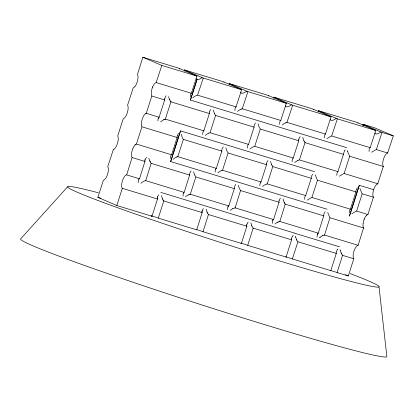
<?xml version="1.0" encoding="UTF-8"?>
<svg xmlns="http://www.w3.org/2000/svg" width="414" height="414" viewBox="0 0 414 414"><rect width="100%" height="100%" fill="white"/><g stroke="black" fill="none" stroke-linecap="round" stroke-linejoin="round"><path stroke-width="0.62" d="M317.041 237.191L317.31 234.536M304.569 199.351L304.787 197.173L305.423 195.806A6.847 2.127 81 0 1 305.682 195.651L311.281 178.201A6.847 2.344 -46.8 0 1 311.183 177.865L311.525 176.188L312.658 174.154M324.317 137.841L324.535 135.668L325.171 134.296A6.847 2.127 81 0 1 325.43 134.141L331.045 116.908A14.692 0.564 17.8 0 1 330.791 116.784L312.694 108.985A14.723 0.564 17.8 0 1 312.156 108.773L273.726 97.078A13.238 0.507 17.8 0 1 273.928 97.176A12.27 0.471 17.8 0 1 274.063 97.254A11.116 0.424 17.8 0 1 274.125 97.295L291.482 104.773A11.131 0.43 17.8 0 1 291.787 104.892A12.249 0.471 17.8 0 1 292.222 105.058A13.222 0.507 17.8 0 1 292.62 105.218L331.086 116.929M336.794 175.396L337.006 173.223L337.648 171.851A6.847 2.127 81 0 1 337.907 171.696L343.506 154.251A6.847 2.344 -46.8 0 1 343.408 153.91L344.567 150.68M349.271 212.951L349.483 210.778L350.12 209.406A6.852 2.127 81.1 0 1 350.384 209.251L355.983 191.806A6.852 2.344 -46.8 0 1 355.88 191.465L356.221 189.788L357.36 187.759M369.019 151.446L369.231 149.268L369.868 147.901A6.852 2.127 81.1 0 1 370.132 147.746L375.783 130.529A14.692 0.564 17.8 0 1 375.493 130.384L357.396 122.585A14.718 0.564 17.8 0 1 356.858 122.373L318.428 110.683A14.723 0.564 17.8 0 1 318.682 110.807L336.779 118.606A14.692 0.564 17.8 0 1 337.317 118.818L375.783 130.529M318.821 110.895L318.552 111.889M362.695 125.494L363.13 124.283A14.718 0.564 17.8 0 1 363.378 124.407L363.254 125.489M234.919 110.641A8.068 2.525 78.9 0 1 235.178 108.266A7.555 2.365 78.9 0 1 235.287 107.925L235.473 107.49A6.815 2.137 78.9 0 1 235.69 107.174A6.676 2.091 78.9 0 1 236.032 106.936L241.647 89.709A13.212 0.507 17.8 0 1 241.445 89.61A12.249 0.471 17.8 0 1 241.31 89.533A11.131 0.43 17.8 0 1 241.248 89.491L223.891 82.008A11.116 0.424 17.8 0 1 223.586 81.894A12.27 0.471 17.8 0 1 223.151 81.729A13.232 0.507 17.8 0 1 222.758 81.568L184.328 69.873A13.232 0.507 17.8 0 1 184.525 69.971A12.27 0.471 17.8 0 1 184.665 70.049A11.261 0.435 17.8 0 1 184.722 70.09L184.453 71.084M279.616 124.241A8.068 2.525 78.9 0 1 279.88 121.866A7.555 2.365 78.9 0 1 279.988 121.53L280.04 121.369A7.105 2.23 78.8 0 1 280.169 121.085A6.815 2.137 78.8 0 1 280.392 120.774A6.676 2.091 78.8 0 1 280.728 120.541L286.343 103.309A13.222 0.507 17.8 0 1 286.146 103.21A12.249 0.471 17.8 0 1 286.048 103.158A11.131 0.43 17.8 0 1 285.95 103.091L268.593 95.613A11.116 0.424 17.8 0 1 268.137 95.437A12.27 0.471 17.8 0 1 267.853 95.329A13.238 0.507 17.8 0 1 267.454 95.168L229.03 83.478A13.232 0.507 17.8 0 1 229.278 83.602A12.27 0.471 17.8 0 1 229.366 83.654A11.266 0.435 17.8 0 1 229.423 83.695L229.154 84.684M274.125 97.295L273.856 98.289M291.518 238.454L291.435 239.37A6.722 2.287 -47.3 0 0 291.591 239.804L286.105 257.032L247.634 245.316A13.222 0.507 17.8 0 0 247.241 245.16A12.249 0.471 17.8 0 0 246.806 244.99A11.018 0.424 17.8 0 0 246.501 244.876A9.703 0.373 17.8 0 0 246.019 244.695A8.565 0.331 17.8 0 0 245.859 244.638A7.514 0.29 17.8 0 0 245.357 244.457L241.15 243.142M336.22 252.059L336.137 252.975A6.722 2.287 -47.4 0 0 336.292 253.404L330.802 270.632L292.336 258.921A14.692 0.564 17.8 0 0 291.798 258.709L285.81 256.882A14.692 0.564 17.8 0 0 286.064 257.011L286.105 257.032M177.213 135.963L177.073 136.925A6.676 2.318 -44.6 0 0 177.182 137.396L171.582 154.841A6.676 2.091 78.9 0 0 171.241 155.079A6.821 2.137 78.9 0 0 171.023 155.395A7.105 2.225 78.9 0 0 170.894 155.669L170.837 155.83A7.555 2.365 78.9 0 0 170.734 156.176A8.068 2.525 78.9 0 0 170.47 158.546M209.437 112.008L209.298 112.97A6.676 2.318 -44.6 0 0 209.406 113.446L203.807 130.891A6.676 2.091 78.9 0 0 203.465 131.124A6.821 2.137 78.9 0 0 203.248 131.445A7.105 2.225 78.9 0 0 203.119 131.719L203.062 131.875A7.555 2.365 78.9 0 0 202.953 132.226A8.068 2.525 78.9 0 0 202.694 134.597M157.361 198.404A6.655 2.303 -45.2 0 0 157.496 198.989L152.005 216.222L116.836 205.52L97.844 197.338L103.422 180.157A7.183 2.655 -73.1 0 0 107.568 174.299A7.183 2.655 -73.1 0 0 107.733 166.728L113.415 149.387A7.302 2.696 -73.1 0 0 113.788 149.263L113.917 149.2M190.212 97.031A8.068 2.531 78.8 0 1 190.476 94.656A7.555 2.37 78.8 0 1 190.585 94.32L190.642 94.164A7.105 2.225 78.8 0 1 190.771 93.885A6.815 2.137 78.9 0 1 190.989 93.569A6.676 2.091 78.9 0 1 191.33 93.336L196.986 76.124A12.829 0.492 17.8 0 1 196.609 75.928A11.137 0.43 17.8 0 1 196.552 75.886L179.195 68.408A11.116 0.424 17.8 0 1 178.889 68.294A12.844 0.492 17.8 0 1 178.056 67.968L142.825 57.241L137.432 74.572A7.193 2.66 -73.1 0 1 137.712 75.089L137.821 75.415A7.173 2.65 -73.1 0 1 137.971 76.176L138.012 76.611A7.173 2.65 -73.1 0 1 134.892 86.583M116.836 205.52L122.311 188.292A7.178 2.65 -73.1 0 1 121.84 183.314A7.25 2.681 -73.1 0 1 122.073 182.165A7.178 2.65 -73.1 0 1 122.301 181.296L122.389 180.996A7.126 2.634 -73.1 0 1 122.767 179.873A7.178 2.65 -73.1 0 1 126.617 174.874L139.497 178.765L144.957 161.351A6.676 2.324 -44.3 0 1 144.828 160.896L144.843 160.741M126.679 174.863L132.102 157.439A7.198 2.66 -73.1 0 1 131.828 156.916A7.178 2.655 -73.1 0 1 131.569 155.83L131.548 155.617A7.178 2.655 -73.1 0 1 131.668 152.844A7.224 2.67 -73.1 0 1 131.88 151.7A7.178 2.655 -73.1 0 1 132.175 150.546L132.263 150.241A7.126 2.634 -73.1 0 1 132.542 149.402A7.178 2.655 -73.1 0 1 132.972 148.31M135.885 144.279A7.198 2.66 -73.1 0 1 136.387 144.098L141.976 126.684A7.204 2.66 -73.1 0 1 141.702 126.161A7.178 2.655 -73.1 0 1 141.443 125.075L141.422 124.862A7.178 2.655 -73.1 0 1 141.541 122.089A7.204 2.66 -73.1 0 1 141.754 120.94A7.178 2.655 -73.1 0 1 142.049 119.791L142.137 119.486A7.126 2.634 -73.1 0 1 142.416 118.647A7.178 2.655 -73.1 0 1 142.846 117.555A7.204 2.66 -73.1 0 1 144.947 114.155L145.21 113.933A7.178 2.655 -73.1 0 1 145.744 113.571M146.251 113.374L151.85 95.929A7.204 2.66 -73.1 0 1 151.576 95.411A7.178 2.655 -73.1 0 1 151.317 94.32L151.296 94.113A7.178 2.655 -73.1 0 1 151.922 89.036L152.01 88.731A7.126 2.634 -73.1 0 1 152.393 87.613M152.725 86.764A7.204 2.66 -73.1 0 1 153.206 85.745A7.178 2.655 -73.1 0 1 154.676 83.587L155.084 83.183A7.178 2.655 -73.1 0 1 155.617 82.816A7.204 2.66 -73.1 0 1 156.135 82.588L161.817 65.422L142.825 57.241M158.759 117.488A6.676 2.096 78.4 0 1 159.105 117.281L164.705 99.841M140.848 183.319A7.654 2.644 -44.5 0 1 144.724 180.882A6.65 2.313 -44.6 0 1 145.723 180.68L151.177 163.24M165.321 119.18L170.925 101.735M180.535 130.876L170.656 161.569L180.535 130.876L314.635 171.681M163.815 200.956L202.187 212.599L196.702 229.827L158.298 218.137L163.763 200.909M177.13 156.87A6.676 2.318 -44.6 0 1 177.797 156.735L183.402 139.29A6.676 2.091 78.9 0 1 182.957 138.716L182.848 138.545A6.981 2.189 78.9 0 1 182.517 137.955A7.261 2.277 78.9 0 1 182.3 137.51A7.975 2.5 78.9 0 1 181.156 134.136M192.815 97.828A7.975 2.774 -44.6 0 1 195.677 95.857L196.303 95.572A6.831 2.422 -45.2 0 1 196.904 95.323A6.676 2.318 -44.6 0 1 197.545 95.23L203.279 78.039A13.212 0.507 17.8 0 0 202.819 77.853A12.249 0.471 17.8 0 0 202.389 77.687A11.276 0.435 17.8 0 0 202.079 77.568L184.722 70.09M183.464 192.841A6.945 2.205 77.9 0 1 183.619 192.645A6.655 2.101 78 0 1 184.152 192.381L189.659 174.951A6.676 2.318 -44.6 0 1 189.55 174.48L189.69 173.518A7.975 2.774 -44.6 0 1 191.04 170.904M190.274 194.29L195.874 176.845A6.676 2.091 78.9 0 1 195.434 176.271L195.325 176.1A6.981 2.189 78.9 0 1 194.994 175.51A7.261 2.277 78.9 0 1 194.777 175.07M208.749 133.179A6.836 2.375 -44.6 0 1 209.329 132.961A6.676 2.318 -44.6 0 1 210.022 132.78L215.622 115.335A6.676 2.091 78.9 0 1 215.182 114.766L215.073 114.59A6.981 2.189 78.9 0 1 214.742 114A7.266 2.277 78.9 0 1 214.524 113.555M215.43 169.776A7.555 2.37 78.8 0 1 215.534 169.424L215.596 169.274A7.105 2.225 78.9 0 1 215.725 169.005A6.815 2.137 78.9 0 1 215.942 168.679A6.676 2.091 78.9 0 1 216.284 168.446L221.883 151.001A6.676 2.318 -44.6 0 1 221.769 150.525L221.914 149.563A7.975 2.769 -44.6 0 1 223.27 146.949M246.703 225.656A6.624 2.308 -44.1 0 0 246.884 226.21L241.403 243.427L203 231.742L208.459 214.509A6.655 2.096 79 0 1 207.797 213.671M221.832 170.47A6.676 2.318 -44.6 0 1 222.499 170.335L228.098 152.89A6.676 2.091 78.9 0 1 227.659 152.321L227.55 152.145A6.981 2.189 78.9 0 1 227.219 151.56A7.261 2.277 78.9 0 1 227.001 151.115A7.975 2.505 78.9 0 1 225.853 147.746M241.579 108.965A6.676 2.318 -44.6 0 1 242.247 108.83L247.919 91.613A13.212 0.507 17.8 0 0 247.381 91.401A12.249 0.471 17.8 0 0 247.086 91.287A11.276 0.435 17.8 0 0 246.78 91.173L229.423 83.695M228.756 206.001L234.36 188.551A6.676 2.318 -44.6 0 1 234.246 188.08L234.391 187.118A7.975 2.774 -44.6 0 1 235.737 184.504M247.391 148.191A8.068 2.531 78.8 0 1 247.65 145.816A7.555 2.37 78.8 0 1 247.758 145.474L247.82 145.319A7.105 2.225 78.9 0 1 247.95 145.05A6.815 2.137 78.9 0 1 248.167 144.729A6.676 2.091 78.9 0 1 248.503 144.491L254.108 127.046A6.676 2.318 -44.6 0 1 253.994 126.575L254.139 125.613A7.975 2.774 -44.6 0 1 255.485 122.999M235.121 207.885L240.575 190.445A6.676 2.091 78.9 0 1 240.136 189.876L239.478 188.665A7.975 2.505 78.9 0 1 238.329 185.296M249.989 148.993A7.975 2.769 -44.6 0 1 252.845 147.022L253.477 146.727A6.815 2.37 -44.6 0 1 254.056 146.52A6.676 2.318 -44.6 0 1 254.724 146.385L260.323 128.94A6.676 2.091 78.9 0 1 259.883 128.366L259.226 127.16A7.975 2.5 78.9 0 1 258.082 123.786M260.235 183.029L260.292 182.874A7.105 2.225 78.8 0 1 260.422 182.595A6.815 2.137 78.8 0 1 260.644 182.279A6.676 2.091 78.8 0 1 260.98 182.046L266.585 164.601A6.676 2.324 -44.5 0 1 266.466 164.13L266.497 163.685A7.245 2.52 -44.6 0 1 266.652 163.142M247.696 245.342L253.161 228.109M266.15 184.204A6.815 2.37 -44.6 0 1 266.528 184.075A6.676 2.318 -44.5 0 1 267.196 183.945L272.8 166.495A6.676 2.086 78.8 0 1 272.36 165.91L272.029 165.367M286.276 122.575A6.676 2.318 -44.5 0 1 286.943 122.435L292.682 105.244M273.55 219.575L279.057 202.156A6.671 2.324 -44.6 0 1 278.943 201.685L278.974 201.24A7.245 2.52 -44.6 0 1 279.129 200.697M292.098 161.802A8.068 2.525 78.9 0 1 292.356 159.426A7.555 2.365 78.9 0 1 292.46 159.085L292.517 158.924A7.105 2.225 78.8 0 1 292.646 158.64A6.815 2.137 78.8 0 1 292.869 158.329A6.676 2.091 78.8 0 1 293.205 158.096L298.804 140.646A6.676 2.324 -44.5 0 1 298.691 140.18M279.823 221.485L285.277 204.045A6.671 2.086 78.8 0 1 284.832 203.471M297.759 160.528A7.105 2.468 -44.6 0 1 298.173 160.337A6.815 2.37 -44.6 0 1 298.753 160.125A6.676 2.318 -44.5 0 1 299.42 159.99L305.025 142.54M292.398 258.947L297.914 241.76A6.722 2.256 81.5 0 1 297.418 241.233L296.76 240.053M307.167 200.138L311.411 197.628A6.847 2.474 -46.6 0 1 311.897 197.54L317.502 180.095A6.847 2.256 80.7 0 1 317.171 179.686L315.256 174.946M326.915 138.633L331.159 136.118A6.847 2.474 -46.6 0 1 331.645 136.035L337.379 118.844M317.895 233.356A6.722 2.08 81.4 0 1 318.247 233.18L323.758 215.756A6.847 2.344 -46.8 0 1 323.66 215.42L324.002 213.743L325.135 211.709M324.524 235.09L329.974 217.65A6.847 2.256 80.7 0 1 329.647 217.241L327.728 212.501M339.387 176.188L343.63 173.673A6.847 2.474 -46.6 0 1 344.122 173.585L349.721 156.14A6.847 2.256 80.7 0 1 349.395 155.731L347.646 151.617M359.295 185.327L349.463 216.036L359.295 185.327L373.692 189.695A6.955 2.572 -73.1 0 1 373.899 189.084A7.178 2.655 -73.1 0 1 374.323 187.997A7.224 2.67 -73.1 0 1 376.429 184.618L376.693 184.375A7.178 2.655 -73.1 0 1 377.221 184.013M363.15 223.281A7.178 2.655 -73.1 0 0 363.026 226.06L363.052 226.272A7.178 2.655 -73.1 0 0 363.311 227.353A7.198 2.66 -73.1 0 0 363.585 227.876L358.105 245.305A7.178 2.65 -73.1 0 0 354.249 250.32A6.955 2.572 -73.1 0 0 353.944 251.2A6.878 2.541 -73.1 0 0 353.701 252.028A7.167 2.65 -73.1 0 0 353.556 252.607A7.25 2.681 -73.1 0 0 353.323 253.751A7.178 2.65 -73.1 0 0 353.794 258.729L348.319 275.962L337.099 272.547L342.559 255.314M351.864 213.743L356.107 211.228A6.852 2.479 -46.6 0 1 356.599 211.145L362.198 193.695A6.852 2.261 80.8 0 1 361.867 193.286L359.952 188.546M371.612 152.233L375.855 149.723A6.852 2.479 -46.6 0 1 376.347 149.635L382.019 132.423A14.692 0.564 17.8 0 0 381.48 132.206L363.523 124.5M367.86 214.571L373.459 197.121A7.204 2.66 -73.1 0 1 373.18 196.603A7.178 2.655 -73.1 0 1 372.926 195.517L372.9 195.304A7.178 2.655 -73.1 0 1 373.024 192.531A7.224 2.67 -73.1 0 1 373.237 191.387A7.178 2.655 -73.1 0 1 373.449 190.523A6.872 2.541 -73.1 0 1 373.692 189.695M377.734 183.816L383.333 166.371A7.204 2.66 -73.1 0 1 383.059 165.848A7.178 2.655 -73.1 0 1 382.903 165.346A7.188 2.655 -73.1 0 1 382.8 164.762L382.774 164.549A7.188 2.655 -73.1 0 1 383.11 160.632A7.178 2.655 -73.1 0 1 383.323 159.768A6.872 2.541 -73.1 0 1 383.566 158.94A6.955 2.572 -73.1 0 1 383.871 158.055A7.188 2.655 -73.1 0 1 384.202 157.237A7.224 2.67 -73.1 0 1 384.684 156.213A7.188 2.655 -73.1 0 1 386.159 154.013L386.567 153.62A7.178 2.655 -73.1 0 1 387.1 153.252A7.224 2.67 -73.1 0 1 387.623 153.045L393.3 135.859L374.308 127.678L363.088 124.262M190.404 100.059L196.992 79.617L190.404 100.059L346.86 147.726M158.36 118.275L158.546 117.84M317.471 234.034L317.9 233.361M292.594 236.14L291.694 237.895A7.266 2.655 -42.9 0 0 291.487 238.474M337.296 249.745L336.396 251.495A7.261 2.655 -42.8 0 0 336.184 252.079M134.886 86.604L134.472 87.064A7.193 2.66 -73.1 0 1 133.929 87.545L133.536 87.758A7.302 2.696 -73.1 0 1 133.163 87.877L127.559 105.322A7.302 2.696 -73.1 0 1 127.776 105.699L127.838 105.844A7.198 2.66 -73.1 0 1 128.029 106.533L128.149 107.593A7.178 2.655 -73.1 0 1 125.012 117.359L124.324 118.073A7.198 2.66 -73.1 0 1 123.791 118.445L123.662 118.513A7.302 2.696 -73.1 0 1 123.289 118.632L117.685 136.077A7.302 2.696 -73.1 0 1 117.902 136.454L117.964 136.599A7.198 2.66 -73.1 0 1 118.156 137.288L118.275 138.348A7.178 2.655 -73.1 0 1 115.139 148.108L114.45 148.828A7.198 2.66 -73.1 0 1 113.912 149.216M67.756 186.667L20.7 238.842A192.401 7.385 17.8 0 0 197.462 303.524A192.401 7.385 17.8 0 0 386.893 356.759L379.022 286.897M135.067 144.941L135.337 144.688A7.178 2.655 -73.1 0 1 135.87 144.326M366.545 215.383L366.82 215.13A7.178 2.655 -73.1 0 1 367.347 214.762M336.178 118.378L334.082 119.775A7.022 4.425 -1.8 0 1 333.208 120.179L331.091 120.422L330.16 119.387M380.88 131.978L378.779 133.38A7.033 4.43 -1.8 0 1 377.91 133.784L375.793 134.027L374.856 132.992M202.079 77.568L199.538 79.188L197.431 79.695A1.33 0.838 -1.9 0 1 196.619 79.447L196.029 78.437M246.78 91.173L244.234 92.793L242.128 93.295A1.335 0.838 -1.9 0 1 241.321 93.052L240.731 92.037M291.482 104.773L288.936 106.393L286.83 106.9A1.335 0.838 -1.9 0 1 286.022 106.652L285.458 105.787M320.136 237.294L322.051 235.98M163.447 119.822L164.079 119.522M285.07 123.072L285.701 122.777A6.815 2.37 -44.6 0 1 286.276 122.57M297.764 160.518L297.547 160.627A7.975 2.769 -44.6 0 0 294.69 162.593M322.713 235.628L323.883 235.183A6.722 2.443 -46.8 0 1 324.509 235.105M241 109.172L240.368 109.472A7.975 2.774 -44.6 0 0 237.517 111.433M208.775 133.127L208.149 133.422A7.975 2.769 -44.6 0 0 205.292 135.388M176.555 157.077L175.924 157.377A7.975 2.774 -44.6 0 0 173.068 159.338M139.451 178.77L139.497 178.765A6.65 2.086 78.9 0 0 139.021 179.034A6.945 2.173 78.9 0 0 138.799 179.35M184.147 192.375L145.79 180.68M228.849 205.975L190.492 194.285M367.979 214.555L356.816 211.135M196.453 229.542L200.661 230.857A7.509 0.29 17.8 0 1 201.157 231.033A8.565 0.331 17.8 0 1 201.483 231.157A9.977 0.383 17.8 0 1 201.799 231.271A11.276 0.435 17.8 0 1 202.104 231.39A12.249 0.471 17.8 0 1 202.399 231.504A13.212 0.507 17.8 0 1 202.938 231.716L203 231.742M161.817 65.422L196.945 76.104M203.279 78.039L241.683 89.724M247.981 91.639L286.384 103.329M382.081 132.449L393.3 135.859M156.301 82.603L191.47 93.305M197.763 95.22L236.166 106.905M242.464 108.825L280.868 120.51M287.161 122.425L325.57 134.11M331.862 136.025L370.266 147.715M376.564 149.63L387.783 153.045M151.974 96.079L164.793 99.981M171.085 101.896L209.494 113.581M215.787 115.496L254.191 127.181M260.489 129.101L298.892 140.786M305.185 142.701L343.589 154.386M349.887 156.301L383.457 166.516M146.427 113.358L159.245 117.26M165.538 119.175L203.947 130.86M210.24 132.775L248.643 144.46M254.941 146.38L293.345 158.065M299.638 159.98L338.041 171.665M344.339 173.58L377.91 183.795M142.1 126.834L177.27 137.536M183.562 139.451L221.966 151.136M228.264 153.051L266.668 164.736M272.966 166.651L311.369 178.341M317.662 180.256L356.066 191.941M362.364 193.856L373.583 197.271M136.553 144.113L171.722 154.815M178.015 156.73L216.418 168.415M222.716 170.33L261.12 182.015M267.413 183.935L305.822 195.62M312.115 197.535L350.518 209.22M327.112 209.236L170.656 161.569M132.226 157.584L145.045 161.486M151.338 163.401L189.747 175.086M196.039 177.006L234.443 188.691M240.741 190.606L279.145 202.291M285.437 204.206L323.841 215.896M330.139 217.811L363.709 228.026M235.193 207.885L273.597 219.57M279.89 221.49L318.294 233.175M324.592 235.09L358.162 245.305M160.787 192.381L294.887 233.185M294.903 233.299L339.547 246.837M122.353 188.339L157.522 199.041M208.516 214.561L246.92 226.246M253.213 228.161L291.622 239.846M297.914 241.76L336.318 253.451M342.616 255.366L353.835 258.781M97.844 197.338L100.933 198.28M337.099 272.547L337.037 272.521A14.692 0.564 17.8 0 0 336.499 272.308L330.512 270.487A14.692 0.564 17.8 0 0 330.765 270.611L330.802 270.632M158.298 218.137L158.236 218.116A13.212 0.507 17.8 0 0 157.837 217.955A12.249 0.471 17.8 0 0 157.403 217.785A11.276 0.435 17.8 0 0 157.097 217.671A9.977 0.383 17.8 0 0 156.621 217.495A8.565 0.331 17.8 0 0 156.456 217.433A7.514 0.29 17.8 0 0 155.959 217.252L151.586 215.922A8.565 0.331 17.8 0 1 151.545 215.927A7.514 0.29 17.8 0 1 151.586 215.922A9.703 0.373 17.8 0 0 151.55 215.973A11.023 0.424 17.8 0 0 151.627 216.03A12.829 0.492 17.8 0 0 151.964 216.206L152.005 216.222M345.447 274.725L348.319 275.962M241.403 243.427L241.362 243.411A13.222 0.507 17.8 0 1 241.165 243.313A12.249 0.471 17.8 0 1 241.067 243.256A11.018 0.424 17.8 0 1 241.026 243.23M196.702 229.827L196.666 229.806A13.212 0.507 17.8 0 1 196.464 229.708A12.249 0.471 17.8 0 1 196.329 229.63A11.028 0.424 17.8 0 1 196.267 229.589A9.703 0.373 17.8 0 1 196.241 229.558M342.119 254.796L341.462 253.653M284.832 203.476L284.501 202.922M304.249 141.412L304.58 141.966A6.676 2.086 78.8 0 0 305.025 142.535M341.141 252.938L340.375 250.682M296.44 239.339L295.674 237.077M179.355 69.009L179.195 68.408M268.593 95.613L268.67 95.919M223.891 82.008L223.974 82.314M357.991 122.818L358.069 123.118M313.294 109.213L313.372 109.519M298.696 140.175L298.722 139.73A7.245 2.525 -44.5 0 1 298.872 139.192M164.596 99.231L164.596 99.37A6.676 2.324 -44.3 0 0 164.7 99.846M350.14 273.582A163.546 6.277 17.8 0 1 326.527 274.782A163.546 6.277 17.8 0 1 118.047 207.869A163.546 6.277 17.8 0 1 98.387 192.784M251.686 225.335A8.12 2.448 78.5 0 1 250.889 222.789M251.826 226.08A7.555 2.453 79.3 0 1 251.608 225.573M253.156 228.011A6.624 2.018 78.1 0 1 252.618 227.296A7.074 2.148 78.3 0 1 251.872 225.863M247.132 223.902A8.12 2.851 -44.5 0 1 248.172 222.07M246.739 224.755A7.555 2.675 -44.1 0 1 247.013 223.964M246.682 225.666A7.074 2.505 -44 0 1 246.796 224.719M296.755 240.104A7.266 2.132 78 0 1 296.429 239.39M292.729 236.089A8.534 2.463 -46.8 0 1 293.205 235.385M295.606 237.144A8.534 3.24 79.6 0 1 295.353 236.177M206.979 211.74A8.12 2.458 78.5 0 1 206.182 209.189M207.233 212.718A7.555 2.453 79.3 0 1 206.907 211.973M202.177 212.61A6.655 2.334 -43.8 0 1 201.954 211.947M202.26 210.555A8.12 2.888 -44 0 1 203.393 208.485M207.807 213.541A7.074 2.148 78.4 0 1 207.274 212.506M202.032 211.156A7.555 2.681 -44 0 1 202.223 210.576M202.006 211.616A7.204 2.551 -43.9 0 1 202.115 211.104M201.944 211.952A6.95 2.453 -43.7 0 1 201.954 211.657M341.452 253.715A7.261 2.132 78 0 1 341.131 252.995M342.559 255.283A6.722 2.225 81 0 1 342.124 254.755M337.42 249.694A8.534 2.468 -46.7 0 1 337.896 248.99M340.313 250.744A8.534 3.234 79.6 0 1 340.06 249.777M162.283 198.13A8.12 2.453 78.5 0 1 161.486 195.584M162.423 198.88A7.555 2.458 79.3 0 1 162.205 198.373M163.753 200.785A6.655 2.034 78.2 0 1 163.111 199.89M157.553 196.955A8.12 2.893 -44 0 1 158.686 194.885M163.09 200.231A7.074 2.282 79.5 0 1 162.407 198.953M157.532 197.426A7.555 2.572 -45.3 0 1 157.75 196.847M157.284 198.466A7.074 2.505 -44 0 1 157.392 197.514M230.225 210.41A7.964 2.841 -45 0 1 232.927 208.532M235.064 207.957A6.655 2.272 -43.9 0 0 234.05 208.206A6.945 2.349 -43.8 0 0 233.646 208.387A7.209 2.422 -43.8 0 0 232.834 208.759M227.571 209.603A7.964 2.541 78.3 0 1 227.969 206.865M228.756 205.991A6.702 2.117 78 0 0 228.399 206.167A6.945 2.205 77.9 0 0 228.166 206.446M227.99 206.933A7.209 2.303 78.1 0 1 228.186 206.508M284.175 202.27A7.975 2.494 78.8 0 1 283.036 198.896M274.927 224.015A7.964 2.841 -45 0 1 277.851 222.013M273.105 219.787A6.624 2.091 78 0 1 273.55 219.58M272.862 220.046A6.945 2.205 77.9 0 1 273.1 219.767M279.077 200.728A7.975 2.774 -44.6 0 1 280.433 198.109M272.422 223.41A7.964 2.443 79.4 0 1 272.748 220.683M277.773 222.194A7.209 2.443 -44.1 0 1 278.192 221.987M284.496 202.974A7.245 2.267 78.8 0 1 284.164 202.322M278.146 222.08A6.945 2.349 -43.8 0 1 278.922 221.764A6.624 2.256 -43.8 0 1 279.776 221.547M272.691 220.533A7.209 2.298 78.2 0 1 272.883 220.113M194.777 175.081A7.975 2.505 78.9 0 1 193.628 171.696M185.524 196.81A7.964 2.841 -45 0 1 188.453 194.813M183.019 196.2A7.964 2.443 79.4 0 1 183.345 193.473M188.354 195.03A7.219 2.443 -44.1 0 1 188.774 194.818A6.929 2.349 -43.8 0 1 189.353 194.59M189.421 194.482A6.702 2.344 -44.9 0 1 190.274 194.285M183.293 193.328A7.209 2.298 78.2 0 1 183.485 192.908M322.071 235.939A7.266 2.391 -43.6 0 1 322.739 235.582M319.365 237.822A8.534 3.519 -45.7 0 1 320.131 237.201M317.29 234.5A7.266 2.391 77.1 0 1 317.46 233.998M149.821 161.144A8.068 2.619 79.2 0 1 148.843 158.164M151.182 163.349A6.671 2.137 79.5 0 1 150.727 162.805M145.324 159.266A8.068 2.743 -45.2 0 1 146.468 157.273M138.25 182.507A7.804 2.448 78.9 0 1 138.793 179.329M150.618 162.614A6.971 2.22 79.2 0 1 150.277 162.029M144.9 159.975A7.55 2.681 -43.9 0 1 145.091 159.39M145.055 159.871A7.255 2.505 -44.9 0 0 144.962 160.228A6.971 2.401 -45 0 0 144.9 160.699M150.303 161.833A7.255 2.22 78.5 0 1 150.091 161.388M150.106 161.315A7.55 2.287 78.4 0 1 149.904 160.834M271.698 164.715A7.975 2.5 78.8 0 1 270.559 161.341M262.466 186.548A7.975 2.769 -44.6 0 1 265.322 184.577L265.54 184.473A7.105 2.474 -44.7 0 1 266.155 184.194M266.6 163.173A7.975 2.774 -44.6 0 1 267.956 160.554M259.868 185.746A8.068 2.531 78.8 0 1 260.127 183.371A7.555 2.365 78.9 0 1 260.235 183.035M272.019 165.419A7.245 2.267 78.8 0 1 271.693 164.767M217.769 172.943A7.975 2.769 -44.6 0 1 220.626 170.977L221.252 170.682A6.836 2.375 -44.6 0 1 221.8 170.516M215.166 172.146A8.068 2.531 78.8 0 1 215.425 169.771M176.576 157.03A6.836 2.422 -45.2 0 1 177.156 156.828M177.208 135.968A7.975 2.774 -44.6 0 1 178.563 133.349M303.928 140.755A7.975 2.494 78.8 0 1 302.789 137.386M298.82 139.223A7.975 2.779 -44.6 0 1 300.176 136.604M304.243 141.464A7.245 2.261 78.8 0 1 303.917 140.812M214.524 113.565A7.975 2.5 78.9 0 1 213.381 110.186M209.427 112.018A7.975 2.774 -44.6 0 1 210.778 109.399M344.753 150.608A8.523 2.422 -46.9 0 1 345.224 149.909M347.553 151.71A8.523 3.276 79.7 0 1 347.299 150.732M169.569 99.629A8.068 2.613 79.2 0 1 168.596 96.653M160.611 121.892A8.068 2.712 -44.1 0 1 162.945 120.21A7.55 2.551 -44.1 0 1 163.39 119.946M170.93 101.844A6.676 2.137 79.5 0 1 170.475 101.295M164.715 119.222A6.676 2.365 -45.3 0 1 165.372 119.113M164.037 119.599A6.836 2.365 -44.5 0 1 164.612 119.382M164.839 98.346A7.969 2.712 -45.1 0 1 166.211 95.769M157.92 120.893A8.068 2.582 78.4 0 1 158.21 118.513A7.55 2.412 78.2 0 1 158.319 118.171M170.366 101.109A6.971 2.225 79.2 0 1 170.025 100.524M164.808 98.366A7.255 2.505 -45 0 0 164.71 98.718A6.971 2.401 -45 0 0 164.648 99.189M158.567 117.907A6.836 2.111 79.8 0 1 158.779 117.571M170.05 100.323A7.255 2.22 78.5 0 1 169.838 99.877M169.854 99.805A7.55 2.282 78.4 0 1 169.652 99.324M282.213 125.033A7.975 2.774 -44.6 0 1 285.075 123.067M240.974 109.224A6.836 2.375 -44.6 0 1 241.548 109.011M364.025 219.839A6.955 2.572 -73.1 0 0 363.818 220.45A6.872 2.541 -73.1 0 0 363.575 221.273A7.178 2.655 -73.1 0 0 363.363 222.142A7.198 2.66 -73.1 0 0 363.145 223.265M132.977 148.274A7.198 2.66 -73.1 0 1 135.073 144.91M364.455 218.711A7.198 2.66 -73.1 0 1 366.55 215.352M367.363 214.721A7.198 2.66 -73.1 0 1 367.87 214.535M364.02 219.85A7.178 2.655 -73.1 0 1 364.449 218.752M145.759 113.524A7.204 2.66 -73.1 0 1 146.261 113.343M377.242 183.982A7.224 2.67 -73.1 0 1 377.749 183.8M152.388 87.618A7.178 2.655 -73.1 0 1 152.719 86.8M151.534 215.948A8.565 0.331 17.8 0 0 151.54 215.958"/></g></svg>
